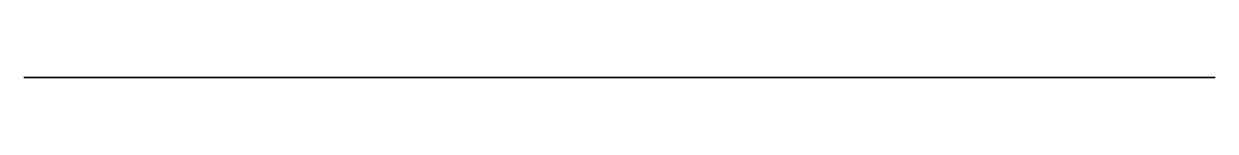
# Model space of a CAD drawing. Header units: millimetres. Extents: x 49.6 to 66.9, y 0 to 0.
import ezdxf

# ---------------------------------------------------------------- set-up
doc = ezdxf.new("R2010")
doc.units = ezdxf.units.MM
doc.layers.get('0').update_dxf_attribs({"color": 194, "true_color": 0x551cb1})

msp = doc.modelspace()

# ---------------------------------------------------------------- linework, layer by layer
at = {"color": 74, "true_color": 0x58b11b}
msp.add_polyline3d([(53.418, 0, 132.468), (49.626, 0, 132.468), (49.626, 0, 2.281), (66.93, 0, 2.281), (66.93, 0, 76.435), (66.417, 0, 76.713), (65.917, 0, 77.013), (65.432, 0, 77.334), (64.962, 0, 77.677), (64.507, 0, 78.041), (64.07, 0, 78.424), (63.649, 0, 78.827), (63.246, 0, 79.249), (62.862, 0, 79.69), (62.498, 0, 80.149), (62.155, 0, 80.623), (61.833, 0, 81.113), (61.534, 0, 81.617), (61.256, 0, 82.133), (61.003, 0, 82.66), (60.773, 0, 83.198), (60.536, 0, 83.844), (60.337, 0, 84.502), (60.171, 0, 85.17), (60.037, 0, 85.848), (59.932, 0, 86.534), (59.851, 0, 87.228), (59.753, 0, 88.635), (59.758, 0, 94.378), (59.816, 0, 101.36), (65.092, 0, 101.36), (65.087, 0, 101.422), (65.085, 0, 101.484), (65.085, 0, 101.547), (65.087, 0, 101.609), (65.091, 0, 101.671), (65.098, 0, 101.732), (65.107, 0, 101.793), (65.118, 0, 101.854), (65.131, 0, 101.915), (65.147, 0, 101.975), (65.164, 0, 102.034), (65.184, 0, 102.093), (65.206, 0, 102.151), (65.23, 0, 102.209), (65.256, 0, 102.265), (65.284, 0, 102.321), (65.314, 0, 102.376), (65.346, 0, 102.429), (65.38, 0, 102.481), (65.416, 0, 102.532), (65.453, 0, 102.582), (65.492, 0, 102.63), (65.533, 0, 102.676), (65.575, 0, 102.721), (65.619, 0, 102.765), (65.665, 0, 102.807), (65.712, 0, 102.847), (65.761, 0, 102.886), (65.811, 0, 102.922), (65.862, 0, 102.958), (65.915, 0, 102.991), (65.969, 0, 103.022), (66.024, 0, 103.052), (66.08, 0, 103.079), (66.137, 0, 103.104), (66.194, 0, 103.128), (66.252, 0, 103.149), (66.311, 0, 103.168), (66.371, 0, 103.184), (66.431, 0, 103.199), (66.492, 0, 103.212), (66.553, 0, 103.222), (66.614, 0, 103.23), (66.676, 0, 103.236), (66.738, 0, 103.24), (66.8, 0, 103.241), (66.863, 0, 103.24), (66.925, 0, 103.237), (66.925, 0, 115.915), (65.408, 0, 115.915), (65.408, 0, 117.129), (64.866, 0, 117.477), (64.34, 0, 117.848), (63.831, 0, 118.24), (63.339, 0, 118.655), (62.866, 0, 119.09), (62.412, 0, 119.545), (61.978, 0, 120.02), (61.564, 0, 120.514), (61.172, 0, 121.026), (60.803, 0, 121.553), (60.458, 0, 122.095), (60.136, 0, 122.652), (59.839, 0, 123.222), (59.567, 0, 123.804), (59.32, 0, 124.398), (59.098, 0, 125.004), (58.903, 0, 125.618), (58.735, 0, 126.239), (58.595, 0, 126.867), (58.481, 0, 127.499), (58.395, 0, 128.136), (58.337, 0, 128.777), (58.307, 0, 129.419), (58.304, 0, 130.064), (56.104, 0, 130.064), (56.11, 0, 130.195), (56.108, 0, 130.327), (56.099, 0, 130.459), (56.082, 0, 130.589), (56.058, 0, 130.719), (56.027, 0, 130.847), (55.989, 0, 130.973), (55.944, 0, 131.097), (55.893, 0, 131.217), (55.834, 0, 131.333), (55.769, 0, 131.444), (55.698, 0, 131.552), (55.621, 0, 131.654), (55.539, 0, 131.751), (55.45, 0, 131.843), (55.357, 0, 131.929), (55.259, 0, 132.009), (55.156, 0, 132.084), (55.049, 0, 132.151), (54.938, 0, 132.212), (54.822, 0, 132.266), (54.704, 0, 132.312), (54.582, 0, 132.351), (54.456, 0, 132.382), (54.332, 0, 132.405), (54.205, 0, 132.425), (53.946, 0, 132.451), (53.682, 0, 132.465)], close=True, dxfattribs=at)

doc.saveas('drawing.dxf')
